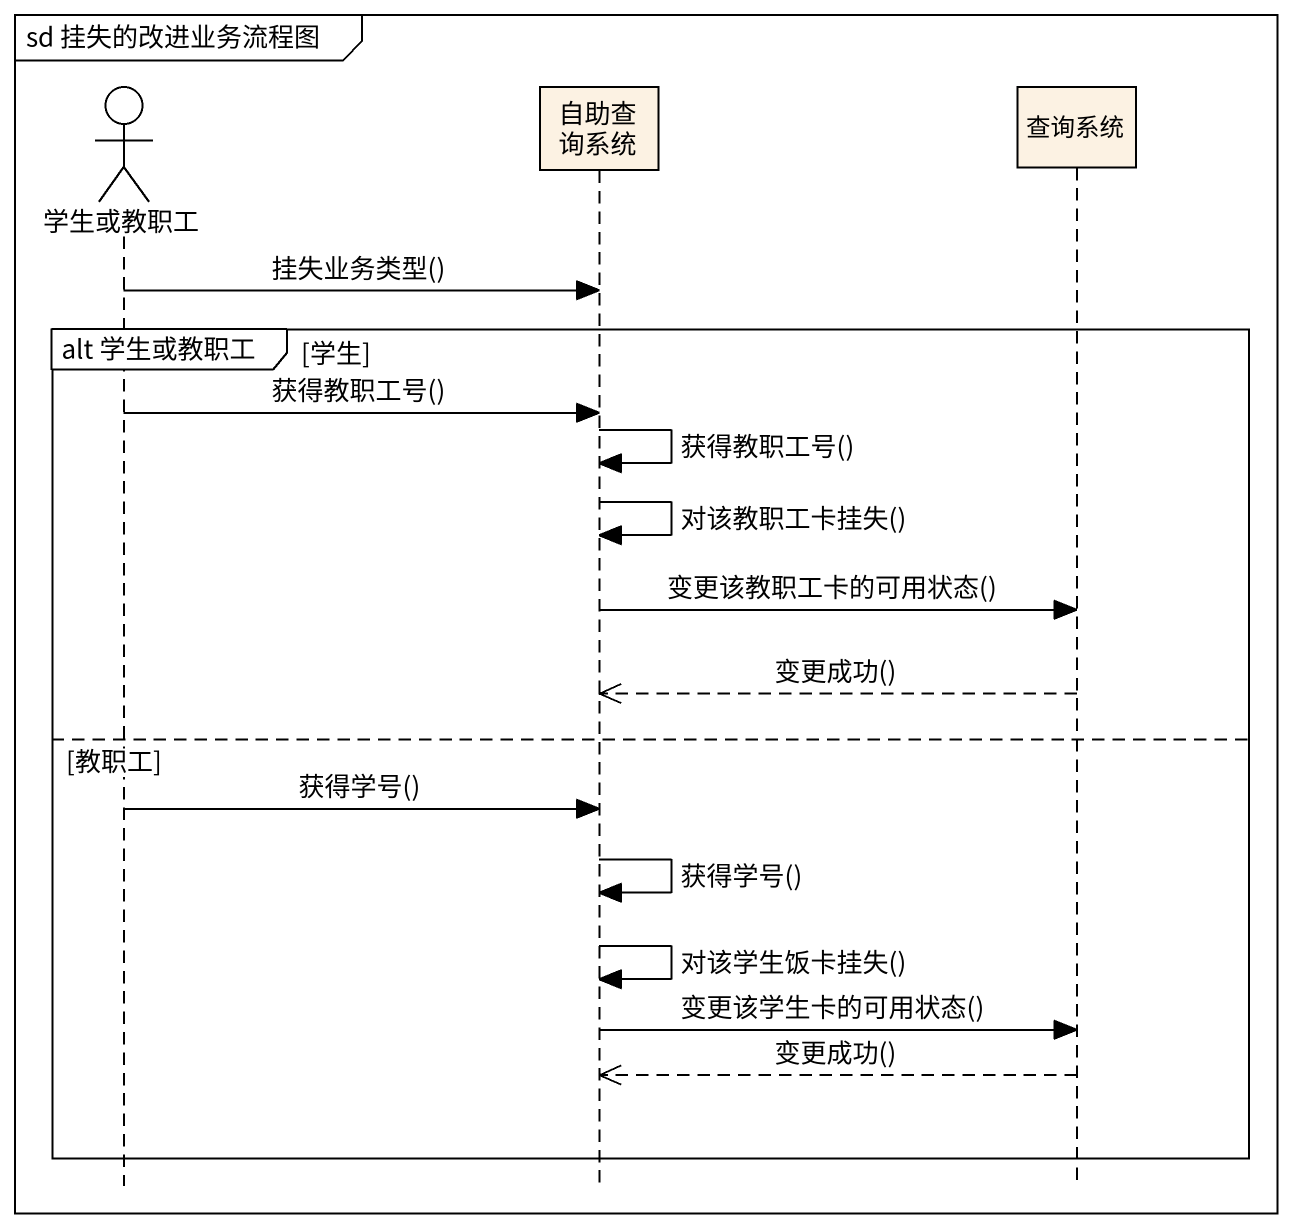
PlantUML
@startuml
mainframe sd 挂失的改进业务流程图
hide footbox
actor 学生或教职工
participant 自助查询系统
participant 查询系统

学生或教职工 -> 自助查询系统 : 挂失业务类型()
group alt 学生或教职工 [学生]
  学生或教职工 -> 自助查询系统 : 获得教职工号()
  自助查询系统 -> 自助查询系统 : 获得教职工号()
  自助查询系统 -> 自助查询系统 : 对该教职工卡挂失()
  自助查询系统 -> 查询系统 : 变更该教职工卡的可用状态()
  查询系统 -->> 自助查询系统 : 变更成功()
else 教职工
  学生或教职工 -> 自助查询系统 : 获得学号()
  自助查询系统 -> 自助查询系统 : 获得学号()
  自助查询系统 -> 自助查询系统 : 对该学生饭卡挂失()
  自助查询系统 -> 查询系统 : 变更该学生卡的可用状态()
  查询系统 -->> 自助查询系统 : 变更成功()
end
@enduml
